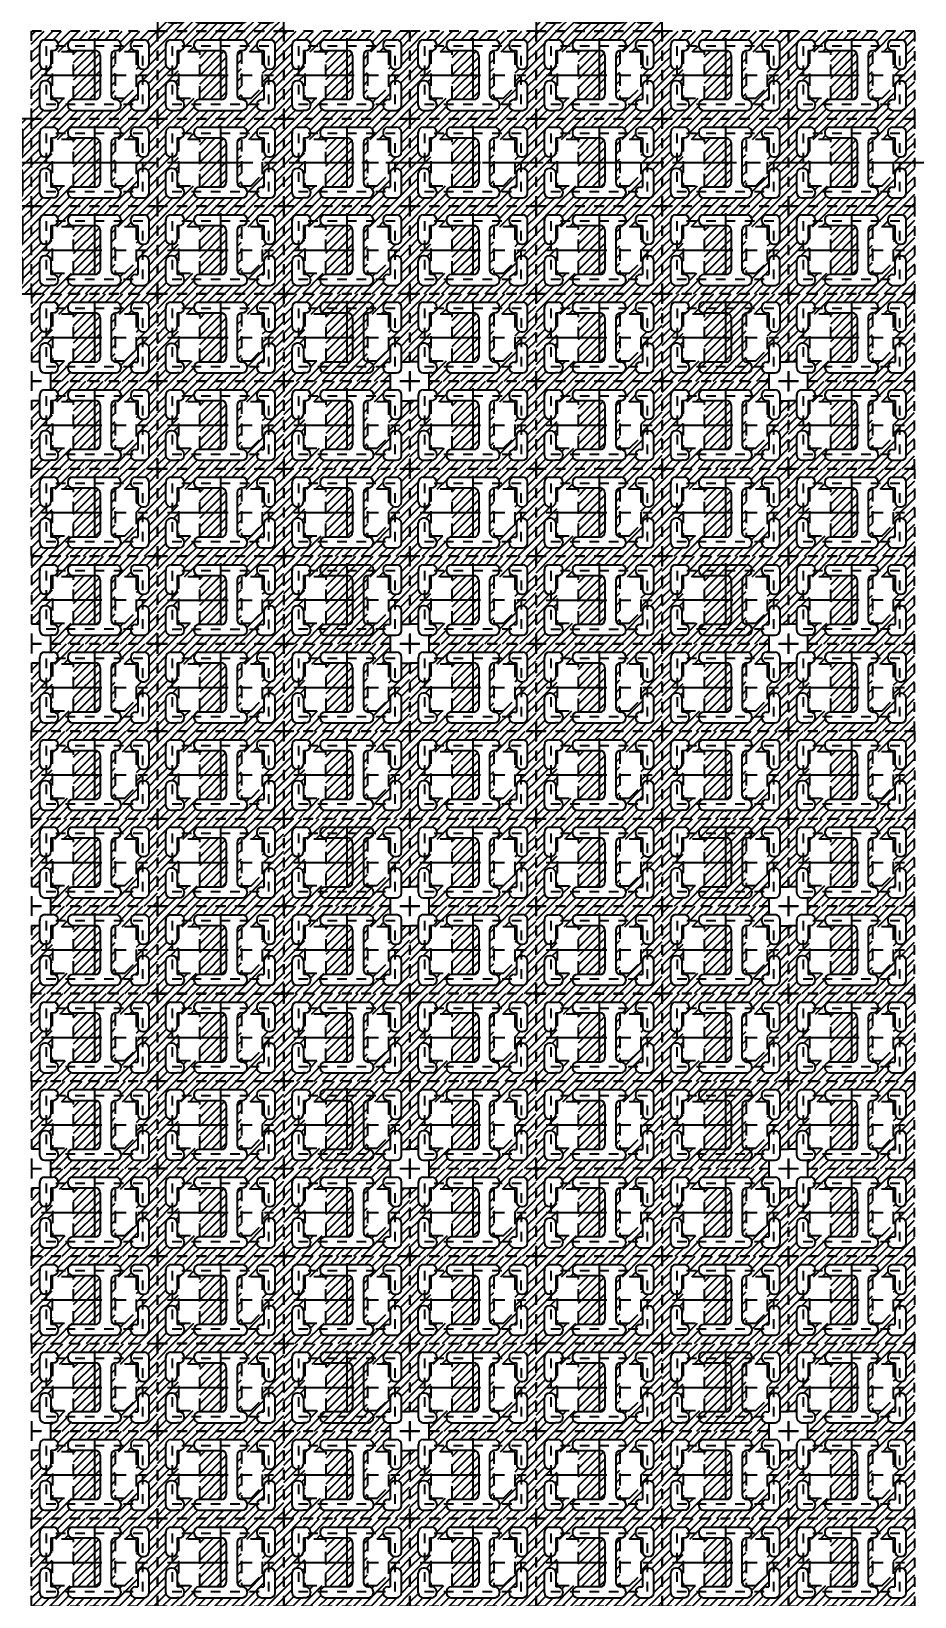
# Model space of a CAD drawing. Extents: x -1398 to -1114, y 27 to 158.
# Drawn here: x -1335.45 to -1326.31, y 83.42 to 99.61 of the extents above; entities that cross this region are included whole.
import ezdxf

# ---------------------------------------------------------------- set-up
doc = ezdxf.new("R2010")
doc.units = 0
doc.header["$LTSCALE"] = 0.5
for name, pattern in [('CENTER', [2, 1.25, -0.25, 0.25, -0.25]), ('HIDDEN', [0.375, 0.25, -0.125]), ('HIDDEN2', [0.1875, 0.125, -0.0625])]:
    doc.linetypes.add(name, pattern=pattern)
for name, color, linetype in [('B', 5, 'Continuous'), ('C', 1, 'CENTER'), ('DIM', 7, 'Continuous'), ('H', 4, 'HIDDEN'), ('hatch', 7, 'CENTER'), ('HATCH O-L', 7, 'HIDDEN2'), ('PACKAGE OL', 51, 'HIDDEN2'), ('圖', 7, 'Continuous')]:
    doc.layers.add(name, color=color, linetype=linetype)
doc.styles.get("Standard").update_dxf_attribs({"font": 'ROMANS.SHX'})
doc.dimstyles.new('DIM 1', dxfattribs={"dimtxt": 1.5, "dimasz": 1.5, "dimexe": 1.5, "dimexo": 1.5, "dimgap": 1.5, "dimtad": 0, "dimtih": 1, "dimtoh": 1, "dimdec": 4, "dimzin": 1, "dimdsep": 46, "dimtxsty": 'STANDARD', "dimcen": 1.5, "dimclrd": 256, "dimclre": 256, "dimclrt": 256, "dimadec": 0, "dimazin": 2, "dimtfac": 1, "dimtdec": 4, "dimtmove": 0, "dimatfit": 3, "dimfxl": 1, "dimarcsym": 0})

# ---------------------------------------------------------------- blocks, each defined once
blk = doc.blocks.new('*D21')
at = {"layer": 'Defpoints', "color": 0, "transparency": 16777216}
for p in [(51.758, -773.897), (267.883, -818.897), (273.574, -818.897)]:
    blk.add_point(p, dxfattribs=at)
at = {"layer": 'DIM', "lineweight": -2, "transparency": 16777216}
blk.add_line((269.383, -818.897), (273.574, -818.897), dxfattribs=at)
at = {"layer": 'DIM', "transparency": 16777216, "insert": (278.788, -818.897), "char_height": 1.5, "attachment_point": 5}
blk.add_mtext('45.000', dxfattribs=at)
blk = doc.blocks.new('*D22')
at = {"layer": 'Defpoints', "color": 0, "transparency": 16777216}
for p in [(51.758, -773.897), (267.883, -825.147), (273.481, -825.147)]:
    blk.add_point(p, dxfattribs=at)
at = {"layer": 'DIM', "lineweight": -2, "transparency": 16777216}
blk.add_line((269.383, -825.147), (273.481, -825.147), dxfattribs=at)
at = {"layer": 'DIM', "transparency": 16777216, "insert": (278.695, -825.147), "char_height": 1.5, "attachment_point": 5}
blk.add_mtext('51.250', dxfattribs=at)
blk = doc.blocks.new('*D23')
at = {"layer": 'Defpoints', "color": 0, "transparency": 16777216}
for p in [(51.758, -773.897), (267.883, -841.147), (273.841, -841.147)]:
    blk.add_point(p, dxfattribs=at)
at = {"layer": 'DIM', "lineweight": -2, "transparency": 16777216}
blk.add_line((269.383, -841.147), (273.841, -841.147), dxfattribs=at)
at = {"layer": 'DIM', "transparency": 16777216, "insert": (279.019, -841.147), "char_height": 1.5, "attachment_point": 5}
blk.add_mtext('67.250', dxfattribs=at)
blk = doc.blocks.new('DFN1006-2L PACKAGE')
at = {"layer": 'hatch'}
h = blk.add_hatch(dxfattribs=at)
h.set_pattern_fill('ANSI31', color=256, scale=0.02)
h.set_pattern_definition([(45, (528.53349, -41.65396), (-0.0449012806, 0.0449012806), [])])
h.paths.add_polyline_path([(1.205, 0.102), (-0.1, 0.102), (-0.1, -0.803), (1.205, -0.803)])
h.paths.add_polyline_path([(0.037, -0.411), (0.053, -0.411, -0.414214), (0.103, -0.461), (0.103, -0.605), (0.127, -0.605, -0.414214), (0.177, -0.655), (0.177, -0.666, -0.414214), (0.127, -0.716), (0.1, -0.716), (0.037, -0.716, -0.414214), (-0.013, -0.666), (-0.013, -0.461, -0.414214)], flags=16)
h.paths.add_polyline_path([(-0.013, -0.241), (-0.013, -0.036, -0.414214), (0.037, 0.014), (0.127, 0.014, -0.414214), (0.177, -0.036), (0.177, -0.047, -0.414214), (0.127, -0.097), (0.103, -0.097), (0.103, -0.241, -0.414214), (0.053, -0.291), (0.037, -0.291, -0.414214)], flags=16)
h.paths.add_polyline_path([(0.117, -0.111), (0.337, -0.111), (0.337, -0.591), (0.117, -0.591)], flags=16)
h.paths.add_polyline_path([(0.327, -0.605), (0.561, -0.605, 0.414214), (0.611, -0.555), (0.611, -0.147, 0.414214), (0.561, -0.097), (0.327, -0.097, -0.414214), (0.277, -0.047), (0.277, -0.036, -0.414214), (0.327, 0.014), (0.777, 0.014, -0.414214), (0.827, -0.036), (0.827, -0.047, -0.414214), (0.777, -0.097), (0.774, -0.097, 0.414214), (0.724, -0.147), (0.724, -0.555, 0.423299), (0.776, -0.605, -0.423025), (0.827, -0.655), (0.827, -0.666, -0.414214), (0.777, -0.716), (0.327, -0.716, -0.414214), (0.277, -0.666), (0.277, -0.655, -0.414214)], flags=16)
h.paths.add_polyline_path([(0.767, -0.111), (0.987, -0.111), (0.987, -0.471), (0.867, -0.591), (0.767, -0.591)], flags=16)
h.paths.add_polyline_path([(0.977, -0.605), (1.001, -0.605), (1.001, -0.461, -0.414214), (1.051, -0.411), (1.067, -0.411, -0.414214), (1.117, -0.461), (1.117, -0.666, -0.414214), (1.067, -0.716), (1.005, -0.716), (0.977, -0.716, -0.414214), (0.927, -0.666), (0.927, -0.655, -0.414214)], flags=16)
h.paths.add_polyline_path([(0.927, -0.047), (0.927, -0.036, -0.414214), (0.977, 0.014), (1.067, 0.014, -0.414214), (1.117, -0.036), (1.117, -0.241, -0.414214), (1.067, -0.291), (1.051, -0.291, -0.414214), (1.001, -0.241), (1.001, -0.097), (0.977, -0.097, -0.414214)], flags=16)
at = {"layer": 'B'}
for p, q in [((0.037, 0.014), (0.127, 0.014)), ((0.327, 0.014), (0.777, 0.014)), ((0.977, 0.014), (1.067, 0.014)), ((-0.013, -0.241), (-0.013, -0.036)), ((-0.013, -0.036), (-0.013, -0.05)), ((0.103, -0.097), (0.103, -0.241)), ((0.103, -0.097), (0.127, -0.097)), ((0.177, -0.036), (0.177, -0.047)), ((0.277, -0.036), (0.277, -0.047)), ((0.327, -0.097), (0.561, -0.097)), ((0.611, -0.147), (0.611, -0.555)), ((0.724, -0.147), (0.724, -0.555)), ((0.774, -0.097), (0.777, -0.097)), ((0.827, -0.036), (0.827, -0.047)), ((0.927, -0.036), (0.927, -0.047)), ((0.977, -0.097), (1.001, -0.097)), ((1.001, -0.097), (1.001, -0.241)), ((1.117, -0.241), (1.117, -0.036)), ((0.053, -0.291), (0.037, -0.291)), ((0.052, -0.291), (0.052, -0.291)), ((1.051, -0.291), (1.067, -0.291)), ((1.052, -0.291), (1.052, -0.291)), ((-0.013, -0.666), (-0.013, -0.461)), ((0.053, -0.411), (0.037, -0.411)), ((0.052, -0.411), (0.052, -0.411)), ((0.103, -0.461), (0.103, -0.605)), ((1.001, -0.461), (1.001, -0.605)), ((1.051, -0.411), (1.067, -0.411)), ((1.052, -0.411), (1.052, -0.411)), ((1.117, -0.666), (1.117, -0.461)), ((0.127, -0.605), (0.103, -0.605)), ((0.561, -0.605), (0.327, -0.605)), ((0.774, -0.605), (0.777, -0.605)), ((0.977, -0.605), (1.001, -0.605)), ((0.037, -0.716), (0.1, -0.716)), ((0.127, -0.716), (0.1, -0.716)), ((0.177, -0.655), (0.177, -0.666)), ((0.277, -0.655), (0.277, -0.666)), ((0.327, -0.716), (0.777, -0.716)), ((0.827, -0.655), (0.827, -0.666)), ((0.927, -0.655), (0.927, -0.666)), ((0.977, -0.716), (1.005, -0.716)), ((1.005, -0.716), (1.067, -0.716))]:
    blk.add_line(p, q, dxfattribs=at)
for centre, start, end in [((0.037, -0.036), 90, 180), ((0.127, -0.036), 0, 90), ((0.327, -0.036), 90, 180), ((0.777, -0.036), 0, 90), ((0.977, -0.036), 90, 180), ((1.067, -0.036), 0, 90), ((0.127, -0.047), 270, 0), ((0.327, -0.047), 180, 270), ((0.561, -0.147), 0, 90), ((0.774, -0.147), 90, 180), ((0.777, -0.047), 270, 0), ((0.977, -0.047), 180, 270), ((0.037, -0.241), 180, 270), ((0.053, -0.241), 270, 0), ((1.051, -0.241), 180, 270), ((1.067, -0.241), 270, 0), ((0.037, -0.461), 90, 180), ((0.053, -0.461), 0, 90), ((1.051, -0.461), 90, 180), ((1.067, -0.461), 0, 90), ((0.127, -0.655), 0, 90), ((0.327, -0.655), 90, 180), ((0.561, -0.555), 270, 0), ((0.774, -0.555), 180, 270), ((0.777, -0.655), 0, 90), ((0.977, -0.655), 90, 180), ((0.037, -0.666), 180, 270), ((0.127, -0.666), 270, 0), ((0.327, -0.666), 180, 270), ((0.777, -0.666), 270, 0), ((0.977, -0.666), 180, 270), ((1.067, -0.666), 270, 0)]:
    blk.add_arc(centre, 0.05, start, end, dxfattribs=at)
at = {"layer": 'C'}
for p, q in [((0.552, 0.029), (0.552, -0.731)), ((0.005, -0.351), (1.1, -0.351))]:
    blk.add_line(p, q, dxfattribs=at)
at = {"layer": 'H'}
for points in [[(0.337, -0.591), (0.337, -0.111), (0.117, -0.111), (0.117, -0.591)], [(0.867, -0.591), (0.987, -0.471), (0.987, -0.111), (0.767, -0.111), (0.767, -0.591)]]:
    blk.add_lwpolyline(points, close=True, dxfattribs=at)
at = {"layer": 'HATCH O-L'}
blk.add_lwpolyline([(-0.1, 0.102), (-0.1, -0.803), (1.205, -0.803), (1.205, 0.102), (-0.1, 0.102)], dxfattribs=at)
at = {"layer": 'PACKAGE OL'}
blk.add_lwpolyline([(1.052, -0.651), (1.052, -0.051), (0.052, -0.051), (0.052, -0.651)], close=True, dxfattribs=at)
blk = doc.blocks.new('LOWER CROSS REF')
at = {"layer": 'hatch'}
h = blk.add_hatch(dxfattribs=at)
h.set_pattern_fill('ANSI31', color=256, scale=0.02)
h.set_pattern_definition([(45, (581.53627, -39.14559), (-0.0449012806, 0.0449012806), [])])
h.paths.add_polyline_path([(0.652, -0.452), (0.652, 0.452), (-0.652, 0.452), (-0.652, -0.251), (-0.565, -0.251), (-0.565, -0.11, -0.414214), (-0.515, -0.06), (-0.499, -0.06, -0.414214), (-0.449, -0.11), (-0.449, -0.254), (-0.425, -0.254, -0.414214), (-0.375, -0.304), (-0.375, -0.315, -0.414214), (-0.425, -0.365), (-0.452, -0.365), (-0.452, -0.452)])
h.paths.add_polyline_path([(-0.275, -0.315), (-0.275, -0.304, -0.414214), (-0.225, -0.254), (0.009, -0.254, 0.414214), (0.059, -0.204), (0.059, 0.204, 0.414214), (0.009, 0.254), (-0.225, 0.254, -0.414214), (-0.275, 0.304), (-0.275, 0.315, -0.414214), (-0.225, 0.365), (0.225, 0.365, -0.414214), (0.275, 0.315), (0.275, 0.304, -0.414214), (0.225, 0.254), (0.222, 0.254, 0.414214), (0.172, 0.204), (0.172, -0.204, 0.414214), (0.222, -0.254), (0.225, -0.254, -0.414214), (0.275, -0.304), (0.275, -0.315, -0.414214), (0.225, -0.365), (-0.225, -0.365, -0.414214)], flags=16)
h.paths.add_polyline_path([(-0.435, -0.24), (-0.435, 0.24), (-0.215, 0.24), (-0.215, -0.24)], flags=16)
h.paths.add_polyline_path([(-0.499, 0.06), (-0.515, 0.06, -0.414214), (-0.565, 0.11), (-0.565, 0.315, -0.414214), (-0.515, 0.365), (-0.425, 0.365, -0.414214), (-0.375, 0.315), (-0.375, 0.304, -0.414214), (-0.425, 0.254), (-0.449, 0.254), (-0.449, 0.11, -0.414214)], flags=16)
h.paths.add_polyline_path([(0.215, -0.24), (0.215, 0.24), (0.435, 0.24), (0.435, -0.12), (0.315, -0.24)], flags=16)
h.paths.add_polyline_path([(0.375, -0.315), (0.375, -0.304, -0.414214), (0.425, -0.254), (0.449, -0.254), (0.449, -0.11, -0.414214), (0.499, -0.06), (0.515, -0.06, -0.414214), (0.565, -0.11), (0.565, -0.315, -0.414214), (0.515, -0.365), (0.452, -0.365), (0.425, -0.365, -0.414214)], flags=16)
h.paths.add_polyline_path([(0.449, 0.11), (0.449, 0.254), (0.425, 0.254, -0.414214), (0.375, 0.304), (0.375, 0.315, -0.414214), (0.425, 0.365), (0.515, 0.365, -0.414214), (0.565, 0.315), (0.565, 0.11, -0.414214), (0.515, 0.06), (0.499, 0.06, -0.414214)], flags=16)
at = {"layer": 'B'}
for p, q in [((-0.515, 0.365), (-0.425, 0.365)), ((-0.225, 0.365), (0.225, 0.365)), ((0.425, 0.365), (0.515, 0.365)), ((-0.565, 0.11), (-0.565, 0.315)), ((-0.565, 0.315), (-0.565, 0.301)), ((-0.449, 0.254), (-0.449, 0.11)), ((-0.449, 0.254), (-0.425, 0.254)), ((-0.375, 0.315), (-0.375, 0.304)), ((-0.275, 0.315), (-0.275, 0.304)), ((-0.225, 0.254), (0.009, 0.254)), ((0.059, 0.204), (0.059, -0.204)), ((0.172, 0.204), (0.172, -0.204)), ((0.222, 0.254), (0.225, 0.254)), ((0.275, 0.315), (0.275, 0.304)), ((0.375, 0.315), (0.375, 0.304)), ((0.425, 0.254), (0.449, 0.254)), ((0.449, 0.254), (0.449, 0.11)), ((0.565, 0.11), (0.565, 0.315)), ((-0.499, 0.06), (-0.515, 0.06)), ((-0.5, 0.06), (-0.5, 0.06)), ((0.499, 0.06), (0.515, 0.06)), ((0.5, 0.06), (0.5, 0.06)), ((-0.565, -0.315), (-0.565, -0.11)), ((-0.499, -0.06), (-0.515, -0.06)), ((-0.5, -0.06), (-0.5, -0.06)), ((-0.449, -0.11), (-0.449, -0.254)), ((0.449, -0.11), (0.449, -0.254)), ((0.499, -0.06), (0.515, -0.06)), ((0.5, -0.06), (0.5, -0.06)), ((0.565, -0.315), (0.565, -0.11)), ((-0.425, -0.254), (-0.449, -0.254)), ((-0.375, -0.304), (-0.375, -0.315)), ((-0.275, -0.304), (-0.275, -0.315)), ((0.009, -0.254), (-0.225, -0.254)), ((0.222, -0.254), (0.225, -0.254)), ((0.275, -0.304), (0.275, -0.315)), ((0.375, -0.304), (0.375, -0.315)), ((0.425, -0.254), (0.449, -0.254)), ((-0.515, -0.365), (-0.452, -0.365)), ((-0.425, -0.365), (-0.452, -0.365)), ((-0.225, -0.365), (0.225, -0.365)), ((0.425, -0.365), (0.452, -0.365)), ((0.452, -0.365), (0.515, -0.365))]:
    blk.add_line(p, q, dxfattribs=at)
for centre, start, end in [((-0.515, 0.315), 90, 180), ((-0.425, 0.315), 0, 90), ((-0.225, 0.315), 90, 180), ((0.225, 0.315), 0, 90), ((0.425, 0.315), 90, 180), ((0.515, 0.315), 0, 90), ((-0.425, 0.304), 270, 0), ((-0.225, 0.304), 180, 270), ((0.009, 0.204), 0, 90), ((0.222, 0.204), 90, 180), ((0.225, 0.304), 270, 0), ((0.425, 0.304), 180, 270), ((-0.515, 0.11), 180, 270), ((-0.499, 0.11), 270, 0), ((0.499, 0.11), 180, 270), ((0.515, 0.11), 270, 0), ((-0.515, -0.11), 90, 180), ((-0.499, -0.11), 0, 90), ((0.499, -0.11), 90, 180), ((0.515, -0.11), 0, 90), ((-0.515, -0.315), 180, 270), ((-0.425, -0.304), 0, 90), ((-0.425, -0.315), 270, 0), ((-0.225, -0.304), 90, 180), ((-0.225, -0.315), 180, 270), ((0.009, -0.204), 270, 0), ((0.222, -0.204), 180, 270), ((0.225, -0.304), 0, 90), ((0.225, -0.315), 270, 0), ((0.425, -0.304), 90, 180), ((0.425, -0.315), 180, 270), ((0.515, -0.315), 270, 0)]:
    blk.add_arc(centre, 0.05, start, end, dxfattribs=at)
at = {"layer": 'C'}
for p, q in [((0, 0.38), (0, -0.38)), ((-0.548, 0), (0.548, 0))]:
    blk.add_line(p, q, dxfattribs=at)
at = {"layer": 'H', "color": 6}
for p, q in [((-0.565, -0.251), (-0.652, -0.251)), ((-0.452, -0.452), (-0.452, -0.365))]:
    blk.add_line(p, q, dxfattribs=at)
at = {"layer": 'H'}
for points in [[(-0.215, -0.24), (-0.215, 0.24), (-0.435, 0.24), (-0.435, -0.24)], [(0.315, -0.24), (0.435, -0.12), (0.435, 0.24), (0.215, 0.24), (0.215, -0.24)]]:
    blk.add_lwpolyline(points, close=True, dxfattribs=at)
at = {"layer": 'HATCH O-L'}
blk.add_lwpolyline([(-0.652, 0.452), (-0.652, -0.452), (0.652, -0.452), (0.652, 0.452), (-0.652, 0.452)], dxfattribs=at)
at = {"layer": 'PACKAGE OL'}
blk.add_lwpolyline([(0.5, -0.3), (0.5, 0.3), (-0.5, 0.3), (-0.5, -0.3)], close=True, dxfattribs=at)
blk = doc.blocks.new('UPPER LEFT CROSS')
at = {"layer": 'hatch'}
h = blk.add_hatch(dxfattribs=at)
h.set_pattern_fill('ANSI31', color=256, scale=0.02)
h.set_pattern_definition([(45, (581.53627, -40.20884), (-0.0449012806, 0.0449012806), [])])
h.paths.add_polyline_path([(-0.452, 0.452), (-0.452, 0.365), (-0.425, 0.365, -0.414214), (-0.375, 0.315), (-0.375, 0.304, -0.414214), (-0.425, 0.254), (-0.449, 0.254), (-0.449, 0.11, -0.414214), (-0.499, 0.06), (-0.515, 0.06, -0.414214), (-0.565, 0.11), (-0.565, 0.251), (-0.652, 0.251), (-0.652, -0.452), (0.652, -0.452), (0.652, 0.452)])
h.paths.add_polyline_path([(-0.225, 0.365), (0.225, 0.365, -0.414214), (0.275, 0.315), (0.275, 0.304, -0.414214), (0.225, 0.254), (0.222, 0.254, 0.414214), (0.172, 0.204), (0.172, -0.204, 0.423299), (0.224, -0.254, -0.423025), (0.275, -0.304), (0.275, -0.315, -0.414214), (0.225, -0.365), (-0.225, -0.365, -0.414214), (-0.275, -0.315), (-0.275, -0.304, -0.414214), (-0.225, -0.254), (0.009, -0.254, 0.414214), (0.059, -0.204), (0.059, 0.204, 0.414214), (0.009, 0.254), (-0.225, 0.254, -0.414214), (-0.275, 0.304), (-0.275, 0.315, -0.414214)], flags=16)
h.paths.add_polyline_path([(-0.215, 0.24), (-0.215, -0.24), (-0.435, -0.24), (-0.435, 0.24)], flags=16)
h.paths.add_polyline_path([(-0.449, -0.11), (-0.449, -0.254), (-0.425, -0.254, -0.414214), (-0.375, -0.304), (-0.375, -0.315, -0.414214), (-0.425, -0.365), (-0.452, -0.365), (-0.515, -0.365, -0.414214), (-0.565, -0.315), (-0.565, -0.11, -0.414214), (-0.515, -0.06), (-0.499, -0.06, -0.414214)], flags=16)
h.paths.add_polyline_path([(0.215, 0.24), (0.435, 0.24), (0.435, -0.12), (0.315, -0.24), (0.215, -0.24)], flags=16)
h.paths.add_polyline_path([(0.425, 0.365), (0.515, 0.365, -0.414214), (0.565, 0.315), (0.565, 0.11, -0.414214), (0.515, 0.06), (0.499, 0.06, -0.414214), (0.449, 0.11), (0.449, 0.254), (0.425, 0.254, -0.414214), (0.375, 0.304), (0.375, 0.315, -0.414214)], flags=16)
h.paths.add_polyline_path([(0.499, -0.06), (0.515, -0.06, -0.414214), (0.565, -0.11), (0.565, -0.315, -0.414214), (0.515, -0.365), (0.452, -0.365), (0.425, -0.365, -0.414214), (0.375, -0.315), (0.375, -0.304, -0.414214), (0.425, -0.254), (0.449, -0.254), (0.449, -0.11, -0.414214)], flags=16)
at = {"layer": 'B'}
for p, q in [((-0.515, 0.365), (-0.425, 0.365)), ((-0.225, 0.365), (0.225, 0.365)), ((0.425, 0.365), (0.515, 0.365)), ((-0.565, 0.11), (-0.565, 0.315)), ((-0.565, 0.315), (-0.565, 0.301)), ((-0.449, 0.254), (-0.449, 0.11)), ((-0.449, 0.254), (-0.425, 0.254)), ((-0.375, 0.315), (-0.375, 0.304)), ((-0.275, 0.315), (-0.275, 0.304)), ((-0.225, 0.254), (0.009, 0.254)), ((0.059, 0.204), (0.059, -0.204)), ((0.172, 0.204), (0.172, -0.204)), ((0.222, 0.254), (0.225, 0.254)), ((0.275, 0.315), (0.275, 0.304)), ((0.375, 0.315), (0.375, 0.304)), ((0.425, 0.254), (0.449, 0.254)), ((0.449, 0.254), (0.449, 0.11)), ((0.565, 0.11), (0.565, 0.315)), ((-0.499, 0.06), (-0.515, 0.06)), ((-0.5, 0.06), (-0.5, 0.06)), ((0.499, 0.06), (0.515, 0.06)), ((0.5, 0.06), (0.5, 0.06)), ((-0.565, -0.315), (-0.565, -0.11)), ((-0.499, -0.06), (-0.515, -0.06)), ((-0.5, -0.06), (-0.5, -0.06)), ((-0.449, -0.11), (-0.449, -0.254)), ((0.449, -0.11), (0.449, -0.254)), ((0.499, -0.06), (0.515, -0.06)), ((0.5, -0.06), (0.5, -0.06)), ((0.565, -0.315), (0.565, -0.11)), ((-0.425, -0.254), (-0.449, -0.254)), ((-0.375, -0.304), (-0.375, -0.315)), ((-0.275, -0.304), (-0.275, -0.315)), ((0.009, -0.254), (-0.225, -0.254)), ((0.222, -0.254), (0.225, -0.254)), ((0.275, -0.304), (0.275, -0.315)), ((0.375, -0.304), (0.375, -0.315)), ((0.425, -0.254), (0.449, -0.254)), ((-0.515, -0.365), (-0.452, -0.365)), ((-0.425, -0.365), (-0.452, -0.365)), ((-0.225, -0.365), (0.225, -0.365)), ((0.425, -0.365), (0.452, -0.365)), ((0.452, -0.365), (0.515, -0.365))]:
    blk.add_line(p, q, dxfattribs=at)
for centre, start, end in [((-0.515, 0.315), 90, 180), ((-0.425, 0.315), 0, 90), ((-0.225, 0.315), 90, 180), ((0.225, 0.315), 0, 90), ((0.425, 0.315), 90, 180), ((0.515, 0.315), 0, 90), ((-0.425, 0.304), 270, 0), ((-0.225, 0.304), 180, 270), ((0.009, 0.204), 0, 90), ((0.222, 0.204), 90, 180), ((0.225, 0.304), 270, 0), ((0.425, 0.304), 180, 270), ((-0.515, 0.11), 180, 270), ((-0.499, 0.11), 270, 0), ((0.499, 0.11), 180, 270), ((0.515, 0.11), 270, 0), ((-0.515, -0.11), 90, 180), ((-0.499, -0.11), 0, 90), ((0.499, -0.11), 90, 180), ((0.515, -0.11), 0, 90), ((-0.515, -0.315), 180, 270), ((-0.425, -0.304), 0, 90), ((-0.425, -0.315), 270, 0), ((-0.225, -0.304), 90, 180), ((-0.225, -0.315), 180, 270), ((0.009, -0.204), 270, 0), ((0.222, -0.204), 180, 270), ((0.225, -0.304), 0, 90), ((0.225, -0.315), 270, 0), ((0.425, -0.304), 90, 180), ((0.425, -0.315), 180, 270), ((0.515, -0.315), 270, 0)]:
    blk.add_arc(centre, 0.05, start, end, dxfattribs=at)
at = {"layer": 'C'}
for p, q in [((0, 0.38), (0, -0.38)), ((-0.548, 0), (0.548, 0))]:
    blk.add_line(p, q, dxfattribs=at)
at = {"layer": 'H', "color": 6}
for p, q in [((-0.452, 0.365), (-0.452, 0.452)), ((-0.565, 0.251), (-0.652, 0.251))]:
    blk.add_line(p, q, dxfattribs=at)
at = {"layer": 'H'}
for points in [[(-0.215, -0.24), (-0.215, 0.24), (-0.435, 0.24), (-0.435, -0.24)], [(0.315, -0.24), (0.435, -0.12), (0.435, 0.24), (0.215, 0.24), (0.215, -0.24)]]:
    blk.add_lwpolyline(points, close=True, dxfattribs=at)
at = {"layer": 'HATCH O-L'}
blk.add_lwpolyline([(-0.652, 0.452), (-0.652, -0.452), (0.652, -0.452), (0.652, 0.452), (-0.652, 0.452)], dxfattribs=at)
at = {"layer": 'PACKAGE OL'}
blk.add_lwpolyline([(0.5, -0.3), (0.5, 0.3), (-0.5, 0.3), (-0.5, -0.3)], close=True, dxfattribs=at)
blk = doc.blocks.new('LOWER LEFT CROSS')
at = {"layer": 'hatch'}
h = blk.add_hatch(dxfattribs=at)
h.set_pattern_fill('ANSI31', color=256, scale=0.02)
h.set_pattern_definition([(45, (581.53627, -39.15142), (-0.0449012806, 0.0449012806), [])])
h.paths.add_polyline_path([(-0.215, -0.24), (-0.435, -0.24), (-0.435, 0.24), (-0.215, 0.24)], flags=16)
h.paths.add_polyline_path([(0.215, 0.24), (0.435, 0.24), (0.435, -0.12), (0.315, -0.24), (0.215, -0.24)], flags=16)
h.paths.add_polyline_path([(-0.425, 0.254), (-0.449, 0.254), (-0.449, 0.11, -0.414214), (-0.499, 0.06), (-0.515, 0.06, -0.414214), (-0.565, 0.11), (-0.565, 0.315, -0.414214), (-0.515, 0.365), (-0.425, 0.365, -0.414214), (-0.375, 0.315), (-0.375, 0.304, -0.414214)], flags=16)
h.paths.add_polyline_path([(-0.449, -0.11), (-0.449, -0.254), (-0.425, -0.254, -0.414214), (-0.375, -0.304), (-0.375, -0.315, -0.414214), (-0.425, -0.365), (-0.452, -0.365), (-0.515, -0.365, -0.414214), (-0.565, -0.315), (-0.565, -0.11, -0.414214), (-0.515, -0.06), (-0.499, -0.06, -0.414214)], flags=16)
h.paths.add_polyline_path([(0.375, 0.304), (0.375, 0.315, -0.414214), (0.425, 0.365), (0.515, 0.365, -0.414214), (0.565, 0.315), (0.565, 0.11, -0.414214), (0.515, 0.06), (0.499, 0.06, -0.414214), (0.449, 0.11), (0.449, 0.254), (0.425, 0.254, -0.414214)], flags=16)
h.paths.add_polyline_path([(0.499, -0.06), (0.515, -0.06, -0.414214), (0.565, -0.11), (0.565, -0.315, -0.414214), (0.515, -0.365), (0.452, -0.365), (0.425, -0.365, -0.414214), (0.375, -0.315), (0.375, -0.304, -0.414214), (0.425, -0.254), (0.449, -0.254), (0.449, -0.11, -0.414214)], flags=16)
h.paths.add_polyline_path([(-0.652, 0.452), (-0.652, -0.452), (0.452, -0.452), (0.452, -0.365), (0.515, -0.365, 0.414214), (0.565, -0.315), (0.565, -0.251), (0.652, -0.251), (0.652, 0.452)])
at = {"layer": 'B'}
for p, q in [((-0.515, 0.365), (-0.425, 0.365)), ((-0.225, 0.365), (0.225, 0.365)), ((0.425, 0.365), (0.515, 0.365)), ((-0.565, 0.11), (-0.565, 0.315)), ((-0.565, 0.315), (-0.565, 0.301)), ((-0.449, 0.254), (-0.449, 0.11)), ((-0.449, 0.254), (-0.425, 0.254)), ((-0.375, 0.315), (-0.375, 0.304)), ((-0.275, 0.315), (-0.275, 0.304)), ((-0.225, 0.254), (0.009, 0.254)), ((0.059, 0.204), (0.059, -0.204)), ((0.172, 0.204), (0.172, -0.204)), ((0.222, 0.254), (0.225, 0.254)), ((0.275, 0.315), (0.275, 0.304)), ((0.375, 0.315), (0.375, 0.304)), ((0.425, 0.254), (0.449, 0.254)), ((0.449, 0.254), (0.449, 0.11)), ((0.565, 0.11), (0.565, 0.315)), ((-0.499, 0.06), (-0.515, 0.06)), ((-0.5, 0.06), (-0.5, 0.06)), ((0.499, 0.06), (0.515, 0.06)), ((0.5, 0.06), (0.5, 0.06)), ((-0.565, -0.315), (-0.565, -0.11)), ((-0.499, -0.06), (-0.515, -0.06)), ((-0.5, -0.06), (-0.5, -0.06)), ((-0.449, -0.11), (-0.449, -0.254)), ((0.449, -0.11), (0.449, -0.254)), ((0.499, -0.06), (0.515, -0.06)), ((0.5, -0.06), (0.5, -0.06)), ((0.565, -0.315), (0.565, -0.11)), ((-0.425, -0.254), (-0.449, -0.254)), ((-0.375, -0.304), (-0.375, -0.315)), ((-0.275, -0.304), (-0.275, -0.315)), ((0.009, -0.254), (-0.225, -0.254)), ((0.222, -0.254), (0.225, -0.254)), ((0.275, -0.304), (0.275, -0.315)), ((0.375, -0.304), (0.375, -0.315)), ((0.425, -0.254), (0.449, -0.254)), ((-0.515, -0.365), (-0.452, -0.365)), ((-0.425, -0.365), (-0.452, -0.365)), ((-0.225, -0.365), (0.225, -0.365)), ((0.425, -0.365), (0.452, -0.365)), ((0.452, -0.365), (0.515, -0.365))]:
    blk.add_line(p, q, dxfattribs=at)
for centre, start, end in [((-0.515, 0.315), 90, 180), ((-0.425, 0.315), 0, 90), ((-0.225, 0.315), 90, 180), ((0.225, 0.315), 0, 90), ((0.425, 0.315), 90, 180), ((0.515, 0.315), 0, 90), ((-0.425, 0.304), 270, 0), ((-0.225, 0.304), 180, 270), ((0.009, 0.204), 0, 90), ((0.222, 0.204), 90, 180), ((0.225, 0.304), 270, 0), ((0.425, 0.304), 180, 270), ((-0.515, 0.11), 180, 270), ((-0.499, 0.11), 270, 0), ((0.499, 0.11), 180, 270), ((0.515, 0.11), 270, 0), ((-0.515, -0.11), 90, 180), ((-0.499, -0.11), 0, 90), ((0.499, -0.11), 90, 180), ((0.515, -0.11), 0, 90), ((-0.515, -0.315), 180, 270), ((-0.425, -0.304), 0, 90), ((-0.425, -0.315), 270, 0), ((-0.225, -0.304), 90, 180), ((-0.225, -0.315), 180, 270), ((0.009, -0.204), 270, 0), ((0.222, -0.204), 180, 270), ((0.225, -0.304), 0, 90), ((0.225, -0.315), 270, 0), ((0.425, -0.304), 90, 180), ((0.425, -0.315), 180, 270), ((0.515, -0.315), 270, 0)]:
    blk.add_arc(centre, 0.05, start, end, dxfattribs=at)
at = {"layer": 'C'}
for p, q in [((0, 0.38), (0, -0.38)), ((-0.548, 0), (0.548, 0))]:
    blk.add_line(p, q, dxfattribs=at)
at = {"layer": 'H', "color": 6}
for p, q in [((0.565, -0.251), (0.652, -0.251)), ((0.452, -0.452), (0.452, -0.365))]:
    blk.add_line(p, q, dxfattribs=at)
at = {"layer": 'H'}
for points in [[(-0.215, -0.24), (-0.215, 0.24), (-0.435, 0.24), (-0.435, -0.24)], [(0.315, -0.24), (0.435, -0.12), (0.435, 0.24), (0.215, 0.24), (0.215, -0.24)]]:
    blk.add_lwpolyline(points, close=True, dxfattribs=at)
at = {"layer": 'HATCH O-L'}
blk.add_lwpolyline([(-0.652, 0.452), (-0.652, -0.452), (0.652, -0.452), (0.652, 0.452), (-0.652, 0.452)], dxfattribs=at)
at = {"layer": 'PACKAGE OL'}
blk.add_lwpolyline([(0.5, -0.3), (0.5, 0.3), (-0.5, 0.3), (-0.5, -0.3)], close=True, dxfattribs=at)
blk = doc.blocks.new('UPPER RIGHT CROSS')
at = {"layer": 'hatch'}
h = blk.add_hatch(dxfattribs=at)
h.set_pattern_fill('ANSI31', color=256, scale=0.02)
h.set_pattern_definition([(45, (579.97371, -40.20884), (-0.0449012806, 0.0449012806), [])])
h.paths.add_polyline_path([(-0.652, 0.452), (-0.652, -0.452), (0.652, -0.452), (0.652, 0.251), (0.565, 0.251), (0.565, 0.11, -0.414214), (0.515, 0.06), (0.499, 0.06, -0.414214), (0.449, 0.11), (0.449, 0.254), (0.425, 0.254, -0.414214), (0.375, 0.304), (0.375, 0.315, -0.414214), (0.425, 0.365), (0.452, 0.365), (0.452, 0.452)])
h.paths.add_polyline_path([(-0.375, 0.315), (-0.375, 0.304, -0.414214), (-0.425, 0.254), (-0.449, 0.254), (-0.449, 0.11, -0.414214), (-0.499, 0.06), (-0.515, 0.06, -0.414214), (-0.565, 0.11), (-0.565, 0.315, -0.414214), (-0.515, 0.365), (-0.425, 0.365, -0.414214)], flags=16)
h.paths.add_polyline_path([(-0.225, 0.365), (0.225, 0.365, -0.414214), (0.275, 0.315), (0.275, 0.304, -0.414214), (0.225, 0.254), (0.222, 0.254, 0.414214), (0.172, 0.204), (0.172, -0.204, 0.423299), (0.224, -0.254, -0.423025), (0.275, -0.304), (0.275, -0.315, -0.414214), (0.225, -0.365), (-0.225, -0.365, -0.414214), (-0.275, -0.315), (-0.275, -0.304, -0.414214), (-0.225, -0.254), (0.009, -0.254, 0.414214), (0.059, -0.204), (0.059, 0.204, 0.414214), (0.009, 0.254), (-0.225, 0.254, -0.414214), (-0.275, 0.304), (-0.275, 0.315, -0.414214)], flags=16)
h.paths.add_polyline_path([(-0.215, 0.24), (-0.215, -0.24), (-0.435, -0.24), (-0.435, 0.24)], flags=16)
h.paths.add_polyline_path([(-0.449, -0.11), (-0.449, -0.254), (-0.425, -0.254, -0.414214), (-0.375, -0.304), (-0.375, -0.315, -0.414214), (-0.425, -0.365), (-0.452, -0.365), (-0.515, -0.365, -0.414214), (-0.565, -0.315), (-0.565, -0.11, -0.414214), (-0.515, -0.06), (-0.499, -0.06, -0.414214)], flags=16)
h.paths.add_polyline_path([(0.215, 0.24), (0.435, 0.24), (0.435, -0.12), (0.315, -0.24), (0.215, -0.24)], flags=16)
h.paths.add_polyline_path([(0.499, -0.06), (0.515, -0.06, -0.414214), (0.565, -0.11), (0.565, -0.315, -0.414214), (0.515, -0.365), (0.452, -0.365), (0.425, -0.365, -0.414214), (0.375, -0.315), (0.375, -0.304, -0.414214), (0.425, -0.254), (0.449, -0.254), (0.449, -0.11, -0.414214)], flags=16)
at = {"layer": 'B'}
for p, q in [((-0.515, 0.365), (-0.425, 0.365)), ((-0.225, 0.365), (0.225, 0.365)), ((0.425, 0.365), (0.515, 0.365)), ((-0.565, 0.11), (-0.565, 0.315)), ((-0.565, 0.315), (-0.565, 0.301)), ((-0.449, 0.254), (-0.449, 0.11)), ((-0.449, 0.254), (-0.425, 0.254)), ((-0.375, 0.315), (-0.375, 0.304)), ((-0.275, 0.315), (-0.275, 0.304)), ((-0.225, 0.254), (0.009, 0.254)), ((0.059, 0.204), (0.059, -0.204)), ((0.172, 0.204), (0.172, -0.204)), ((0.222, 0.254), (0.225, 0.254)), ((0.275, 0.315), (0.275, 0.304)), ((0.375, 0.315), (0.375, 0.304)), ((0.425, 0.254), (0.449, 0.254)), ((0.449, 0.254), (0.449, 0.11)), ((0.565, 0.11), (0.565, 0.315)), ((-0.499, 0.06), (-0.515, 0.06)), ((-0.5, 0.06), (-0.5, 0.06)), ((0.499, 0.06), (0.515, 0.06)), ((0.5, 0.06), (0.5, 0.06)), ((-0.565, -0.315), (-0.565, -0.11)), ((-0.499, -0.06), (-0.515, -0.06)), ((-0.5, -0.06), (-0.5, -0.06)), ((-0.449, -0.11), (-0.449, -0.254)), ((0.449, -0.11), (0.449, -0.254)), ((0.499, -0.06), (0.515, -0.06)), ((0.5, -0.06), (0.5, -0.06)), ((0.565, -0.315), (0.565, -0.11)), ((-0.425, -0.254), (-0.449, -0.254)), ((-0.375, -0.304), (-0.375, -0.315)), ((-0.275, -0.304), (-0.275, -0.315)), ((0.009, -0.254), (-0.225, -0.254)), ((0.222, -0.254), (0.225, -0.254)), ((0.275, -0.304), (0.275, -0.315)), ((0.375, -0.304), (0.375, -0.315)), ((0.425, -0.254), (0.449, -0.254)), ((-0.515, -0.365), (-0.452, -0.365)), ((-0.425, -0.365), (-0.452, -0.365)), ((-0.225, -0.365), (0.225, -0.365)), ((0.425, -0.365), (0.452, -0.365)), ((0.452, -0.365), (0.515, -0.365))]:
    blk.add_line(p, q, dxfattribs=at)
for centre, start, end in [((-0.515, 0.315), 90, 180), ((-0.425, 0.315), 0, 90), ((-0.225, 0.315), 90, 180), ((0.225, 0.315), 0, 90), ((0.425, 0.315), 90, 180), ((0.515, 0.315), 0, 90), ((-0.425, 0.304), 270, 0), ((-0.225, 0.304), 180, 270), ((0.009, 0.204), 0, 90), ((0.222, 0.204), 90, 180), ((0.225, 0.304), 270, 0), ((0.425, 0.304), 180, 270), ((-0.515, 0.11), 180, 270), ((-0.499, 0.11), 270, 0), ((0.499, 0.11), 180, 270), ((0.515, 0.11), 270, 0), ((-0.515, -0.11), 90, 180), ((-0.499, -0.11), 0, 90), ((0.499, -0.11), 90, 180), ((0.515, -0.11), 0, 90), ((-0.515, -0.315), 180, 270), ((-0.425, -0.304), 0, 90), ((-0.425, -0.315), 270, 0), ((-0.225, -0.304), 90, 180), ((-0.225, -0.315), 180, 270), ((0.009, -0.204), 270, 0), ((0.222, -0.204), 180, 270), ((0.225, -0.304), 0, 90), ((0.225, -0.315), 270, 0), ((0.425, -0.304), 90, 180), ((0.425, -0.315), 180, 270), ((0.515, -0.315), 270, 0)]:
    blk.add_arc(centre, 0.05, start, end, dxfattribs=at)
at = {"layer": 'C'}
for p, q in [((0, 0.38), (0, -0.38)), ((-0.548, 0), (0.548, 0))]:
    blk.add_line(p, q, dxfattribs=at)
at = {"layer": 'H', "color": 6}
for p, q in [((0.452, 0.365), (0.452, 0.452)), ((0.565, 0.251), (0.652, 0.251))]:
    blk.add_line(p, q, dxfattribs=at)
at = {"layer": 'H'}
for points in [[(-0.215, -0.24), (-0.215, 0.24), (-0.435, 0.24), (-0.435, -0.24)], [(0.315, -0.24), (0.435, -0.12), (0.435, 0.24), (0.215, 0.24), (0.215, -0.24)]]:
    blk.add_lwpolyline(points, close=True, dxfattribs=at)
at = {"layer": 'HATCH O-L'}
blk.add_lwpolyline([(-0.652, 0.452), (-0.652, -0.452), (0.652, -0.452), (0.652, 0.452), (-0.652, 0.452)], dxfattribs=at)
at = {"layer": 'PACKAGE OL'}
blk.add_lwpolyline([(0.5, -0.3), (0.5, 0.3), (-0.5, 0.3), (-0.5, -0.3)], close=True, dxfattribs=at)
blk = doc.blocks.new('*D85')
at = {"lineweight": -2, "transparency": 16777216}
blk.add_line((-1318.29, 100.514), (-1311.198, 100.514), dxfattribs=at)
at = {"layer": 'Defpoints', "color": 0, "transparency": 16777216}
for p in [(-1344.581, 135.752), (-1319.79, 100.514), (-1311.198, 100.514)]:
    blk.add_point(p, dxfattribs=at)
at = {"transparency": 16777216, "insert": (-1305.269, 100.514), "char_height": 1.5, "attachment_point": 5}
blk.add_mtext('35.2380', dxfattribs=at)
blk = doc.blocks.new('*D98')
at = {"lineweight": -2, "transparency": 16777216}
blk.add_line((-1335.448, 64.631), (-1335.448, 44.197), dxfattribs=at)
at = {"layer": 'Defpoints', "color": 0, "transparency": 16777216}
for p in [(-1344.581, 135.752), (-1335.448, 66.131), (-1335.448, 44.197)]:
    blk.add_point(p, dxfattribs=at)
at = {"transparency": 16777216, "insert": (-1335.448, 38.983), "char_height": 1.5, "attachment_point": 5, "rotation": 90}
blk.add_mtext('9.1336', dxfattribs=at)
blk = doc.blocks.new('*D100')
at = {"lineweight": -2, "transparency": 16777216}
blk.add_line((-1331.533, 64.631), (-1331.533, 44.195), dxfattribs=at)
at = {"layer": 'Defpoints', "color": 0, "transparency": 16777216}
for p in [(-1344.581, 135.752), (-1331.533, 66.131), (-1331.533, 44.195)]:
    blk.add_point(p, dxfattribs=at)
at = {"transparency": 16777216, "insert": (-1331.533, 38.374), "char_height": 1.5, "attachment_point": 5, "rotation": 90}
blk.add_mtext('13.0480', dxfattribs=at)
blk = doc.blocks.new('*D101')
at = {"lineweight": -2, "transparency": 16777216}
blk.add_line((-1327.619, 67.346), (-1327.619, 44.32), dxfattribs=at)
at = {"layer": 'Defpoints', "color": 0, "transparency": 16777216}
for p in [(-1344.581, 135.752), (-1327.619, 68.846), (-1327.619, 44.32)]:
    blk.add_point(p, dxfattribs=at)
at = {"transparency": 16777216, "insert": (-1327.619, 38.463), "char_height": 1.5, "attachment_point": 5, "rotation": 90}
blk.add_mtext('16.9624', dxfattribs=at)
blk = doc.blocks.new('*D102')
at = {"lineweight": -2, "transparency": 16777216}
blk.add_line((-1323.704, 64.631), (-1323.704, 44.276), dxfattribs=at)
at = {"layer": 'Defpoints', "color": 0, "transparency": 16777216}
for p in [(-1344.581, 135.752), (-1323.704, 66.131), (-1323.704, 44.276)]:
    blk.add_point(p, dxfattribs=at)
at = {"transparency": 16777216, "insert": (-1323.704, 38.347), "char_height": 1.5, "attachment_point": 5, "rotation": 90}
blk.add_mtext('20.8768', dxfattribs=at)
blk = doc.blocks.new('*D86')
at = {"lineweight": -2, "transparency": 16777216}
blk.add_line((-1318.29, 95.99), (-1311.21, 95.99), dxfattribs=at)
at = {"layer": 'Defpoints', "color": 0, "transparency": 16777216}
for p in [(-1344.581, 135.752), (-1319.79, 95.99), (-1311.21, 95.99)]:
    blk.add_point(p, dxfattribs=at)
at = {"transparency": 16777216, "insert": (-1305.281, 95.99), "char_height": 1.5, "attachment_point": 5}
blk.add_mtext('39.7620', dxfattribs=at)
blk = doc.blocks.new('*D87')
at = {"lineweight": -2, "transparency": 16777216}
blk.add_line((-1318.29, 93.275), (-1311.309, 93.275), dxfattribs=at)
at = {"layer": 'Defpoints', "color": 0, "transparency": 16777216}
for p in [(-1344.581, 135.752), (-1319.79, 93.275), (-1311.309, 93.275)]:
    blk.add_point(p, dxfattribs=at)
at = {"transparency": 16777216, "insert": (-1305.345, 93.275), "char_height": 1.5, "attachment_point": 5}
blk.add_mtext('42.4764', dxfattribs=at)
blk = doc.blocks.new('*D88')
at = {"lineweight": -2, "transparency": 16777216}
blk.add_line((-1318.29, 90.561), (-1311.21, 90.561), dxfattribs=at)
at = {"layer": 'Defpoints', "color": 0, "transparency": 16777216}
for p in [(-1344.581, 135.752), (-1319.79, 90.561), (-1311.21, 90.561)]:
    blk.add_point(p, dxfattribs=at)
at = {"transparency": 16777216, "insert": (-1305.281, 90.561), "char_height": 1.5, "attachment_point": 5}
blk.add_mtext('45.1908', dxfattribs=at)
blk = doc.blocks.new('*D89')
at = {"lineweight": -2, "transparency": 16777216}
blk.add_line((-1318.29, 87.846), (-1311.203, 87.846), dxfattribs=at)
at = {"layer": 'Defpoints', "color": 0, "transparency": 16777216}
for p in [(-1344.581, 135.752), (-1319.79, 87.846), (-1311.203, 87.846)]:
    blk.add_point(p, dxfattribs=at)
at = {"transparency": 16777216, "insert": (-1305.275, 87.846), "char_height": 1.5, "attachment_point": 5}
blk.add_mtext('47.9052', dxfattribs=at)
blk = doc.blocks.new('*D90')
at = {"lineweight": -2, "transparency": 16777216}
blk.add_line((-1318.29, 85.132), (-1311.203, 85.132), dxfattribs=at)
at = {"layer": 'Defpoints', "color": 0, "transparency": 16777216}
for p in [(-1344.581, 135.752), (-1319.79, 85.132), (-1311.203, 85.132)]:
    blk.add_point(p, dxfattribs=at)
at = {"transparency": 16777216, "insert": (-1305.275, 85.132), "char_height": 1.5, "attachment_point": 5}
blk.add_mtext('50.6196', dxfattribs=at)
blk = doc.blocks.new('*D91')
at = {"lineweight": -2, "transparency": 16777216}
blk.add_line((-1318.29, 82.418), (-1311.217, 82.418), dxfattribs=at)
at = {"layer": 'Defpoints', "color": 0, "transparency": 16777216}
for p in [(-1344.581, 135.752), (-1319.79, 82.418), (-1311.217, 82.418)]:
    blk.add_point(p, dxfattribs=at)
at = {"transparency": 16777216, "insert": (-1305.289, 82.418), "char_height": 1.5, "attachment_point": 5}
blk.add_mtext('53.3340', dxfattribs=at)
blk = doc.blocks.new('*D92')
at = {"lineweight": -2, "transparency": 16777216}
blk.add_line((-1318.29, 79.703), (-1311.224, 79.703), dxfattribs=at)
at = {"layer": 'Defpoints', "color": 0, "transparency": 16777216}
for p in [(-1344.581, 135.752), (-1319.79, 79.703), (-1311.224, 79.703)]:
    blk.add_point(p, dxfattribs=at)
at = {"transparency": 16777216, "insert": (-1305.26, 79.703), "char_height": 1.5, "attachment_point": 5}
blk.add_mtext('56.0484', dxfattribs=at)
blk = doc.blocks.new('*D93')
at = {"lineweight": -2, "transparency": 16777216}
blk.add_line((-1318.29, 76.989), (-1311.284, 76.989), dxfattribs=at)
at = {"layer": 'Defpoints', "color": 0, "transparency": 16777216}
for p in [(-1344.581, 135.752), (-1319.79, 76.989), (-1311.284, 76.989)]:
    blk.add_point(p, dxfattribs=at)
at = {"transparency": 16777216, "insert": (-1305.355, 76.989), "char_height": 1.5, "attachment_point": 5}
blk.add_mtext('58.7628', dxfattribs=at)
blk = doc.blocks.new('*D94')
at = {"lineweight": -2, "transparency": 16777216}
blk.add_line((-1318.29, 74.274), (-1311.058, 74.274), dxfattribs=at)
at = {"layer": 'Defpoints', "color": 0, "transparency": 16777216}
for p in [(-1344.581, 135.752), (-1319.79, 74.274), (-1311.058, 74.274)]:
    blk.add_point(p, dxfattribs=at)
at = {"transparency": 16777216, "insert": (-1305.165, 74.274), "char_height": 1.5, "attachment_point": 5}
blk.add_mtext('61.4772', dxfattribs=at)
blk = doc.blocks.new('*D95')
at = {"lineweight": -2, "transparency": 16777216}
blk.add_line((-1318.29, 71.56), (-1311.099, 71.56), dxfattribs=at)
at = {"layer": 'Defpoints', "color": 0, "transparency": 16777216}
for p in [(-1344.581, 135.752), (-1319.79, 71.56), (-1311.099, 71.56)]:
    blk.add_point(p, dxfattribs=at)
at = {"transparency": 16777216, "insert": (-1305.206, 71.56), "char_height": 1.5, "attachment_point": 5}
blk.add_mtext('64.1916', dxfattribs=at)
blk = doc.blocks.new('*D96')
at = {"lineweight": -2, "transparency": 16777216}
blk.add_line((-1318.29, 68.846), (-1311.05, 68.846), dxfattribs=at)
at = {"layer": 'Defpoints', "color": 0, "transparency": 16777216}
for p in [(-1344.581, 135.752), (-1319.79, 68.846), (-1311.05, 68.846)]:
    blk.add_point(p, dxfattribs=at)
at = {"transparency": 16777216, "insert": (-1305.157, 68.846), "char_height": 1.5, "attachment_point": 5}
blk.add_mtext('66.9060', dxfattribs=at)

msp = doc.modelspace()

# ---------------------------------------------------------------- linework, layer by layer
at = {"layer": 'C', "color": 2}
msp.add_line((-1373.78169, 98.25152), (-1315.38089, 98.25152), dxfattribs=at)

# ---------------------------------------------------------------- block references
at = {"layer": 'hatch'}
for name, p in [('LOWER CROSS REF', (-1334.79529, 96.44192)), ('LOWER LEFT CROSS', (-1332.18569, 96.44192)), ('LOWER CROSS REF', (-1330.88089, 96.44192)), ('LOWER LEFT CROSS', (-1328.27129, 96.44192)), ('LOWER CROSS REF', (-1326.96649, 96.44192)), ('UPPER LEFT CROSS', (-1334.79529, 95.53712)), ('UPPER RIGHT CROSS', (-1332.18569, 95.53712)), ('UPPER LEFT CROSS', (-1330.88089, 95.53712)), ('UPPER RIGHT CROSS', (-1328.27129, 95.53712)), ('UPPER LEFT CROSS', (-1326.96649, 95.53712)), ('LOWER CROSS REF', (-1334.79529, 93.72752)), ('LOWER LEFT CROSS', (-1332.18569, 93.72752)), ('LOWER CROSS REF', (-1330.88089, 93.72752)), ('LOWER LEFT CROSS', (-1328.27129, 93.72752)), ('LOWER CROSS REF', (-1326.96649, 93.72752)), ('UPPER LEFT CROSS', (-1334.79529, 92.82272)), ('UPPER RIGHT CROSS', (-1332.18569, 92.82272)), ('UPPER LEFT CROSS', (-1330.88089, 92.82272)), ('UPPER RIGHT CROSS', (-1328.27129, 92.82272)), ('UPPER LEFT CROSS', (-1326.96649, 92.82272)), ('LOWER CROSS REF', (-1334.79529, 91.01312)), ('LOWER LEFT CROSS', (-1332.18569, 91.01312)), ('LOWER CROSS REF', (-1330.88089, 91.01312)), ('LOWER LEFT CROSS', (-1328.27129, 91.01312)), ('LOWER CROSS REF', (-1326.96649, 91.01312)), ('UPPER LEFT CROSS', (-1334.79529, 90.10832)), ('UPPER RIGHT CROSS', (-1332.18569, 90.10832)), ('UPPER LEFT CROSS', (-1330.88089, 90.10832)), ('UPPER RIGHT CROSS', (-1328.27129, 90.10832)), ('UPPER LEFT CROSS', (-1326.96649, 90.10832)), ('LOWER CROSS REF', (-1334.79529, 88.29872)), ('LOWER LEFT CROSS', (-1332.18569, 88.29872)), ('LOWER CROSS REF', (-1330.88089, 88.29872)), ('LOWER LEFT CROSS', (-1328.27129, 88.29872)), ('LOWER CROSS REF', (-1326.96649, 88.29872)), ('UPPER LEFT CROSS', (-1334.79529, 87.39392)), ('UPPER RIGHT CROSS', (-1332.18569, 87.39392)), ('UPPER LEFT CROSS', (-1330.88089, 87.39392)), ('UPPER RIGHT CROSS', (-1328.27129, 87.39392)), ('UPPER LEFT CROSS', (-1326.96649, 87.39392)), ('LOWER CROSS REF', (-1334.79529, 85.58432)), ('LOWER LEFT CROSS', (-1332.18569, 85.58432)), ('LOWER CROSS REF', (-1330.88089, 85.58432)), ('LOWER LEFT CROSS', (-1328.27129, 85.58432)), ('LOWER CROSS REF', (-1326.96649, 85.58432)), ('UPPER LEFT CROSS', (-1334.79529, 84.67952)), ('UPPER RIGHT CROSS', (-1332.18569, 84.67952)), ('UPPER LEFT CROSS', (-1330.88089, 84.67952)), ('UPPER RIGHT CROSS', (-1328.27129, 84.67952)), ('UPPER LEFT CROSS', (-1326.96649, 84.67952))]:
    msp.add_blockref(name, p, dxfattribs=at)
at = {"layer": '圖'}
for p in [(-1334.04289, 100.41193), (-1330.12849, 100.41193), (-1335.34769, 99.50713), (-1334.04289, 99.50713), (-1332.73809, 99.50713), (-1331.43329, 99.50713), (-1330.12849, 99.50713), (-1328.82369, 99.50713), (-1327.51889, 99.50713), (-1336.65249, 98.60233), (-1335.34769, 98.60233), (-1334.04289, 98.60233), (-1332.73809, 98.60233), (-1331.43329, 98.60233), (-1330.12849, 98.60233), (-1328.82369, 98.60233), (-1327.51889, 98.60233), (-1336.65249, 97.69753), (-1335.34769, 97.69753), (-1334.04289, 97.69753), (-1332.73809, 97.69753), (-1331.43329, 97.69753), (-1330.12849, 97.69753), (-1328.82369, 97.69753), (-1327.51889, 97.69753), (-1334.04289, 96.79273), (-1330.12849, 96.79273), (-1334.04289, 95.88793), (-1330.12849, 95.88793), (-1335.34769, 94.98313), (-1334.04289, 94.98313), (-1332.73809, 94.98313), (-1331.43329, 94.98313), (-1330.12849, 94.98313), (-1328.82369, 94.98313), (-1327.51889, 94.98313), (-1334.04289, 94.07833), (-1330.12849, 94.07833), (-1334.04289, 93.17353), (-1330.12849, 93.17353), (-1335.34769, 92.26873), (-1334.04289, 92.26873), (-1332.73809, 92.26873), (-1331.43329, 92.26873), (-1330.12849, 92.26873), (-1328.82369, 92.26873), (-1327.51889, 92.26873), (-1334.04289, 91.36393), (-1330.12849, 91.36393), (-1334.04289, 90.45913), (-1330.12849, 90.45913), (-1335.34769, 89.55433), (-1334.04289, 89.55433), (-1332.73809, 89.55433), (-1331.43329, 89.55433), (-1330.12849, 89.55433), (-1328.82369, 89.55433), (-1327.51889, 89.55433), (-1334.04289, 88.64953), (-1330.12849, 88.64953), (-1334.04289, 87.74473), (-1330.12849, 87.74473), (-1335.34769, 86.83993), (-1334.04289, 86.83993), (-1332.73809, 86.83993), (-1331.43329, 86.83993), (-1330.12849, 86.83993), (-1328.82369, 86.83993), (-1327.51889, 86.83993), (-1334.04289, 85.93513), (-1330.12849, 85.93513), (-1334.04289, 85.03033), (-1330.12849, 85.03033), (-1335.34769, 84.12553), (-1334.04289, 84.12553), (-1332.73809, 84.12553), (-1331.43329, 84.12553), (-1330.12849, 84.12553), (-1328.82369, 84.12553), (-1327.51889, 84.12553)]:
    msp.add_blockref('DFN1006-2L PACKAGE', p, dxfattribs=at)

# ---------------------------------------------------------------- dimensions: what is measured, and where the dimension line sits
for feature_location, offset, dtype, picture, middle in [((-1319.79009, 100.51352), (8.59203, 0), 0, '*D85', (-1305.26948, 100.51352)), ((-1335.44769, 66.13112), (0, -21.9338), 1, '*D98', (-1335.44769, 38.98303)), ((-1331.53329, 66.13112), (0, -21.93612), 1, '*D100', (-1331.53329, 38.37357)), ((-1327.61889, 68.84552), (0, -24.52542), 1, '*D101', (-1327.61889, 38.46296)), ((-1323.70449, 66.13112), (0, -21.85536), 1, '*D102', (-1323.70449, 38.34719)), ((-1319.79009, 95.98952), (8.58003, 0), 0, '*D86', (-1305.28149, 95.98952)), ((-1319.79009, 93.27512), (8.48099, 0), 0, '*D87', (-1305.34481, 93.27512)), ((-1319.79009, 90.56072), (8.58003, 0), 0, '*D88', (-1305.28149, 90.56072)), ((-1319.79009, 87.84632), (8.58683, 0), 0, '*D89', (-1305.27469, 87.84632)), ((-1319.79009, 85.13192), (8.58683, 0), 0, '*D90', (-1305.27469, 85.13192)), ((-1319.79009, 82.41752), (8.57266, 0), 0, '*D91', (-1305.28885, 82.41752)), ((-1319.79009, 79.70312), (8.56599, 0), 0, '*D92', (-1305.25981, 79.70312)), ((-1319.79009, 76.98872), (8.50633, 0), 0, '*D93', (-1305.35519, 76.98872)), ((-1319.79009, 74.27432), (8.73178, 0), 0, '*D94', (-1305.16545, 74.27432)), ((-1319.79009, 71.55992), (8.69082, 0), 0, '*D95', (-1305.20641, 71.55992)), ((-1319.79009, 68.84552), (8.7398, 0), 0, '*D96', (-1305.15743, 68.84552))]:
    dim = msp.add_ordinate_dim(feature_location=feature_location, offset=offset, dtype=dtype, origin=(-1344.58129, 135.75152), dimstyle='DIM 1')
    dim.commit()
    dim.dimension.update_dxf_attribs({"geometry": picture, "text_midpoint": middle})
at = {"layer": 'DIM'}
for feature_location, offset, picture, middle in [((-1128.45629, 90.75152), (5.69151, 0), '*D21', (-1117.55049, 90.75152)), ((-1128.45629, 84.50152), (5.59855, 0), '*D22', (-1117.64345, 84.50152)), ((-1128.45629, 68.50152), (5.95813, 0), '*D23', (-1117.31959, 68.50152))]:
    dim = msp.add_ordinate_dim(feature_location=feature_location, offset=offset, dtype=0, origin=(-1344.58129, 135.75152), dimstyle='DIM 1', override={"dimdec": 3}, dxfattribs=at)
    dim.commit()
    dim.dimension.update_dxf_attribs({"geometry": picture, "text_midpoint": middle, "insert": (-1396.33888, 909.64805)})

doc.saveas('drawing.dxf')
